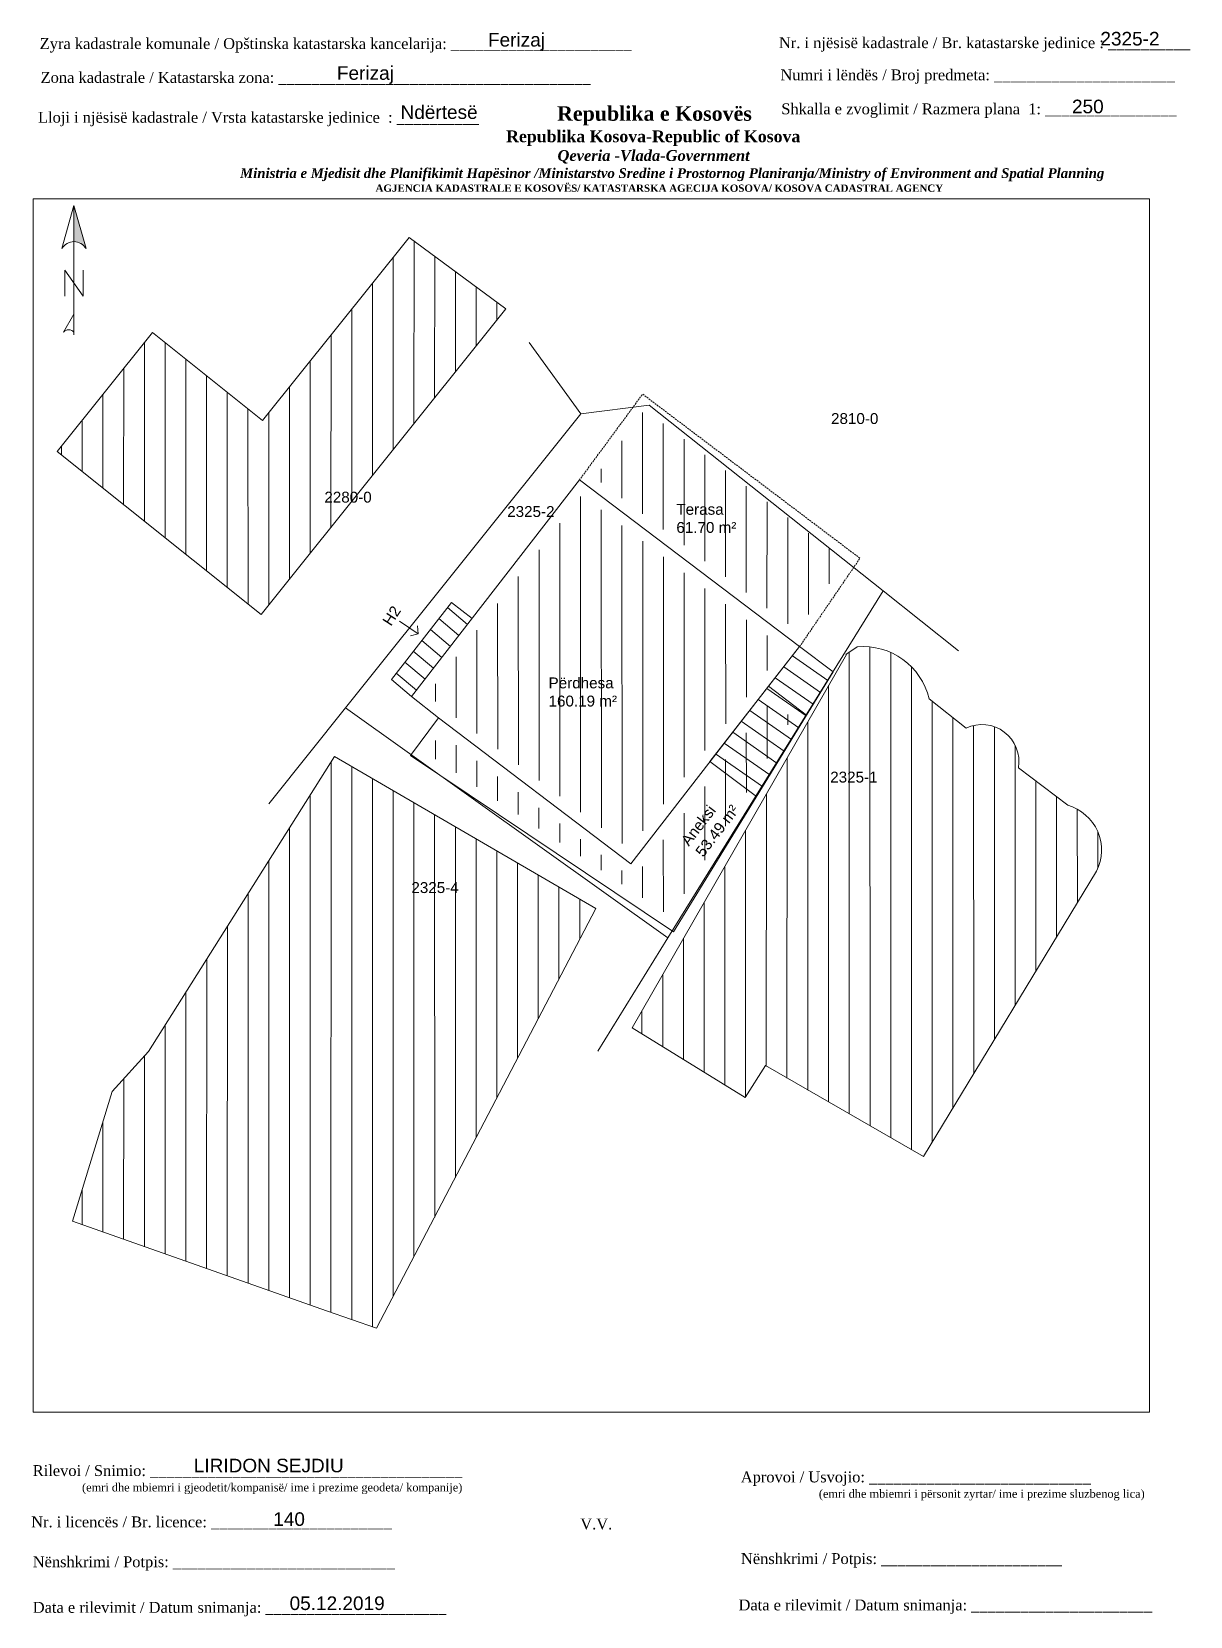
# Paper-space layout 'Perdhesa' of a CAD drawing. Header units: metres. Extents: x 0 to 213, y 0 to 292.
# The model-space entities are those that its viewports show. They can reach past a viewport. Long polylines and large blocks are cut down to what shows.
import ezdxf

# ---------------------------------------------------------------- set-up
doc = ezdxf.new("R2010")
doc.units = ezdxf.units.M
doc.linetypes.add('DASHED', pattern=[0.75, 0.5, -0.25])
doc.layers.get('0').update_dxf_attribs({"lineweight": 0})
for name, color, linetype, lineweight in [('Etazha', 7, 'Continuous', 0), ('hash ndertesa fqinje', 30, 'Continuous', 0), ('hyrjet', 54, 'Continuous', 0), ('Korniza e jashtme', 7, 'Continuous', 0), ('Korniza e jashtme txt', 7, 'Continuous', 0), ('label', 7, 'Continuous', 0), ('ndertesa fqinje', 30, 'Continuous', 0), ('nr parc fqinje', 8, 'Continuous', 0), ('parc fqinje', 8, 'Continuous', 0), ('Parcela kadastrale', 7, 'Continuous', 0), ('Perdhesa', 1, 'Continuous', 0), ('perdhesa hash', 1, 'Continuous', 0), ('Shkallet', 190, 'Continuous', 0), ('shtesa', 122, 'Continuous', 0), ('terasa', 6, 'DASHED', 0)]:
    doc.layers.add(name, color=color, linetype=linetype, lineweight=lineweight)
doc.styles.get("Standard").update_dxf_attribs({"font": 'arial.ttf'})
pattern_1 = [(90, (-62.832, -31.7998), (-0.9525, 2e-16), [])]

# ---------------------------------------------------------------- blocks, each defined once
blk = doc.blocks.new('*U54')
at = {"linetype": 'ByBlock', "lineweight": -2}
blk.add_hatch(color=0, dxfattribs=at).paths.add_polyline_path([(0, 562), (0, 301, -0.269143), (87, 250)])
at = {"color": 0, "linetype": 'ByBlock', "lineweight": -2}
for points in [[(87, 250, 0.580323), (-87, 250), (0, 562), (87, 250), (0, 562), (0, 300)], [(0, -356, 0.5), (-75, -356), (0, -225)]]:
    blk.add_lwpolyline(points, format="xyb", dxfattribs=at)
for points in [[(0, -375), (0, 562)], [(-66, -94), (-66, 94), (66, -94), (66, 94)]]:
    blk.add_lwpolyline(points, dxfattribs=at)

msp = doc.modelspace()

# ---------------------------------------------------------------- hatches: boundary and pattern name
at = {"layer": 'hash ndertesa fqinje'}
h = msp.add_hatch(dxfattribs=at)
h.set_pattern_fill('ANSI31', color=256, scale=0.3, angle=45)
h.paths.add_polyline_path([(7512535.075, 4692037.481, 0.471019), (7512533.749, 4692040.515), (7512531.482, 4692042.241, 0.606805), (7512529.084, 4692044.06), (7512527.377, 4692045.406, 0.375223), (7512524.072, 4692047.793), (7512523.589, 4692047.462), (7512513.737, 4692030.281), (7512518.922, 4692027.081), (7512519.856, 4692028.551), (7512527.122, 4692024.369)])
h.paths.add_polyline_path([(7512512.06, 4692035.765), (7512500.064, 4692042.763), (7512491.512, 4692029.208), (7512489.835, 4692027.357), (7512488.02, 4692021.398), (7512499.695, 4692017.29), (7512501.995, 4692016.481)])
h.paths.add_polyline_path([(7512507.937, 4692063.324), (7512503.49, 4692066.6), (7512496.753, 4692058.189), (7512491.694, 4692062.24), (7512487.318, 4692056.777), (7512496.684, 4692049.275)])
at = {"layer": 'perdhesa hash'}
h = msp.add_hatch(dxfattribs=at)
h.set_pattern_fill('ANSI31', color=256, scale=0.3, angle=45)
h.set_pattern_definition(pattern_1)
h.paths.add_polyline_path([(7512511.411, 4692054.773), (7512504.3, 4692045.596), (7512505.142, 4692044.922), (7512513.589, 4692038.522), (7512519.61, 4692046.291), (7512520.725, 4692047.716)])
h.paths.add_polyline_path([(7512509.694, 4692044.775), (7512513.089, 4692044.775), (7512513.089, 4692046.641), (7512509.694, 4692046.641)], flags=24)
at = {"layer": 'Shkallet'}
h = msp.add_hatch(dxfattribs=at)
h.set_pattern_fill('ANSI31', color=256, scale=0.2, angle=95)
h.set_pattern_definition([(140, (15.06254, -2.3814), (-0.40817013215, -0.48643822138), [])])
h.paths.add_polyline_path([(7512506.385, 4692049.103), (7512505.434, 4692049.84), (7512502.672, 4692046.298), (7512503.603, 4692045.513)])
h = msp.add_hatch(dxfattribs=at)
h.set_pattern_fill('ANSI31', color=256, scale=0.2, angle=100)
h.paths.add_polyline_path([(7512517.301, 4692042.529), (7512519.442, 4692040.922), (7512522.972, 4692046.641), (7512521.432, 4692047.808)])
at = {"layer": 'shtesa'}
h = msp.add_hatch(dxfattribs=at)
h.set_pattern_fill('ANSI31', color=256, scale=0.3, angle=45)
h.set_pattern_definition(pattern_1)
h.paths.add_polyline_path([(7512521.087, 4692044.536), (7512520.097, 4692045.287), (7512513.774, 4692037.127), (7512504.936, 4692043.823), (7512504.269, 4692042.924), (7512515.486, 4692035.403)])
h.paths.add_polyline_path([(7512517.124, 4692037.809), (7512518.953, 4692040.196), (7512517.472, 4692041.331), (7512515.643, 4692038.944)], flags=25)
at = {"layer": 'terasa'}
h = msp.add_hatch(dxfattribs=at)
h.set_pattern_fill('ANSI31', color=256, scale=0.3, angle=45)
h.set_pattern_definition(pattern_1)
h.paths.add_polyline_path([(7512514.319, 4692058.701), (7512512.014, 4692055.571), (7512521.315, 4692048.524), (7512523.521, 4692051.753)])
h.paths.add_polyline_path([(7512515.616, 4692052.755), (7512518.623, 4692052.755), (7512518.623, 4692054.621), (7512515.616, 4692054.621)], flags=25)

# ---------------------------------------------------------------- linework, layer by layer
at = {"layer": 'hyrjet', "lineweight": 15, "flags": 128}
msp.add_lwpolyline([(7512503.907, 4692048.399), (7512503.044, 4692048.982), (7512503.907, 4692048.399), (7512503.55, 4692048.303), (7512503.907, 4692048.399), (7512503.867, 4692048.759)], dxfattribs=at)
at = {"layer": 'ndertesa fqinje', "flags": 128}
for points in [[(7512496.753, 4692058.189), (7512491.694, 4692062.24), (7512487.318, 4692056.777), (7512496.684, 4692049.275), (7512507.937, 4692063.324), (7512503.49, 4692066.6)], [(7512512.06, 4692035.765), (7512500.064, 4692042.763), (7512491.512, 4692029.208), (7512489.835, 4692027.357), (7512488.02, 4692021.398), (7512499.695, 4692017.29), (7512501.995, 4692016.481)]]:
    msp.add_lwpolyline(points, close=True, dxfattribs=at)
msp.add_lwpolyline([(7512523.561, 4692047.443), (7512524.072, 4692047.793, -0.375223), (7512527.377, 4692045.406), (7512529.084, 4692044.06, -0.606805), (7512531.482, 4692042.241), (7512533.749, 4692040.515, -0.471019), (7512535.075, 4692037.481), (7512527.122, 4692024.369), (7512519.856, 4692028.551), (7512518.922, 4692027.081), (7512513.737, 4692030.281), (7512523.58, 4692047.447)], format="xyb", dxfattribs=at)
at = {"layer": 'parc fqinje'}
for points in [[(7512508.996, 4692061.777), (7512511.371, 4692058.508)], [(7512511.371, 4692058.508), (7512508.996, 4692061.777)], [(7512525.263, 4692050.362), (7512528.735, 4692047.605)], [(7512528.735, 4692047.605), (7512525.263, 4692050.362)], [(7512500.569, 4692044.993), (7512497.17, 4692040.74), (7512497.039, 4692040.577)], [(7512497.039, 4692040.577), (7512497.17, 4692040.74), (7512500.569, 4692044.993)], [(7512512.163, 4692029.223), (7512515.38, 4692034.419)], [(7512515.38, 4692034.419), (7512512.163, 4692029.223)]]:
    msp.add_lwpolyline(points, dxfattribs=at)
at = {"layer": 'Parcela kadastrale', "flags": 128}
msp.add_lwpolyline([(7512525.263, 4692050.362), (7512515.38, 4692034.419), (7512500.569, 4692044.993), (7512511.371, 4692058.508), (7512514.511, 4692058.898), (7512525.263, 4692050.362)], dxfattribs=at)
at = {"layer": 'Perdhesa', "elevation": 620.03, "flags": 128}
msp.add_lwpolyline([(7512504.835, 4692044.527), (7512503.603, 4692045.513), (7512511.319, 4692055.47), (7512521.432, 4692047.808), (7512520.005, 4692045.984), (7512513.682, 4692037.824)], close=True, dxfattribs=at)
at = {"layer": 'Shkallet', "elevation": 620.03, "flags": 128}
msp.add_lwpolyline([(7512506.385, 4692049.103), (7512505.434, 4692049.84), (7512502.672, 4692046.298), (7512503.603, 4692045.513)], dxfattribs=at)
msp.add_lwpolyline([(7512522.972, 4692046.641), (7512519.442, 4692040.922), (7512517.301, 4692042.529), (7512521.432, 4692047.808), (7512521.432, 4692047.808)], close=True, dxfattribs=at)
at = {"layer": 'shtesa', "flags": 128}
for points, elevation in [([(7512504.835, 4692044.527), (7512503.555, 4692042.801), (7512515.64, 4692034.698), (7512521.75, 4692044.661), (7512520.005, 4692045.984)], 620.03), ([(7512504.835, 4692044.527), (7512503.555, 4692042.801)], 623.93)]:
    msp.add_lwpolyline(points, dxfattribs=dict(at, elevation=elevation))
at = {"layer": 'terasa', "ltscale": 2.5, "elevation": 620.03, "flags": 128}
msp.add_lwpolyline([(7512521.432, 4692047.808), (7512524.203, 4692051.865), (7512514.216, 4692059.405), (7512511.319, 4692055.47)], dxfattribs=at)

# ---------------------------------------------------------------- texts
at = {"layer": 'Etazha', "insert": (7512507.993, 4692054.263, -1239.934), "char_height": 0.5, "attachment_point": 1}
msp.add_mtext_dynamic_manual_height_columns('2325-2', width=2.26198, gutter_width=0.935, heights=[0], dxfattribs=at)
at = {"layer": 'hyrjet', "lineweight": 15}
msp.add_text('H2', height=0.5, rotation=57.12455, dxfattribs=at).set_placement((7512502.651, 4692048.714))
at = {"layer": 'label', "char_height": 0.5, "attachment_point": 1}
for s, width, insert in [('Terasa\\P61.70 m²', 3.29121, (7512515.767, 4692054.364, 1239.934)), ('Përdhesa\\P160.19 m²', 4.76477, (7512509.895, 4692046.387, 619.904))]:
    msp.add_mtext_dynamic_manual_height_columns(s, width=width, gutter_width=0.935, heights=[0], dxfattribs=dict(at, insert=insert))
at = {"layer": 'label', "insert": (7512515.941, 4692038.91, -0.126), "char_height": 0.5, "attachment_point": 1, "rotation": 52.53536}
msp.add_mtext_dynamic_manual_height_columns('Aneksi\\P53.49 m²', width=3.45189, gutter_width=0.935, heights=[0], dxfattribs=at)
at = {"layer": 'nr parc fqinje', "char_height": 0.5, "attachment_point": 1}
for s, insert in [('2810-0', (7512522.874, 4692058.535)), ('2280-0', (7512499.592, 4692054.922)), ('2325-1', (7512522.836, 4692042.06)), ('2325-4', (7512503.592, 4692036.983))]:
    msp.add_mtext_dynamic_manual_height_columns(s, width=1.70865, gutter_width=0.935, heights=[0], dxfattribs=dict(at, insert=insert))

psp = doc.layouts.new('Perdhesa')

# ---------------------------------------------------------------- block references
at = {"xscale": 0.0254, "yscale": 0.0254, "zscale": 0.0254}
psp.add_blockref('*U54', (7.95, 245.33), dxfattribs=at)

# ---------------------------------------------------------------- texts
at = {"layer": 'Korniza e jashtme txt'}
for s, insert, char_height, width, attachment_point in [('Ferizaj', (84.04, 291.31), 2.5, 19.3474, 1), ('2325-2', (196.6, 291.51), 2.5, 23.5616, 1), ('{\\fTimes New Roman|b0|i0|c0|p18; Zyra kadastrale komunale / Opštinska katastarska kancelarija: ______________________}', (0.89, 290.36), 2, 114.6874, 1), ('{\\fTimes New Roman|b0|i0|c0|p18;Nr. i njësisë kadastrale / Br. katastarske jedinice : __________}', (137.52, 290.52), 2, 98.5379, 1), ('{\\fTimes New Roman|b0|i0|c0|p18; Zona kadastrale / Katastarska zona: ______________________________________}', (1.06, 284.14), 2, 101.8807, 1), ('Ferizaj', (56.27, 285.2), 2.5, 40.037, 1), ('{\\fTimes New Roman|b0|i0|c0|p18; Numri i lëndës / Broj predmeta: ______________________}', (137.03, 284.61), 2, 83.344, 1), ('{\\fTimes New Roman|b0|i0|c0|p18; Lloji i njësisë kadastrale / Vrsta katastarske jedinice  : __________ }', (0.58, 276.81), 2, 108.0893, 1), ('\\pi77.297;{\\fBook Antiqua|b1|i0|c0|p18;\\H1.333x;Republika e Kosovës\\fTimes New Roman|b1|i0|c0|p18;\\P\\pi67.927;\\fBook Antiqua|b1|i0|c0|p18;\\H0.8125x;Republika Kosova-Republic of Kosova\\fTimes New Roman|b1|i0|c0|p18;\\P\\pi77.378;\\fBook Antiqua|b1|i1|c0|p18;\\H0.9233x;Qeveria -Vlada-Government \\P\\pi13.032,l6,t23.033;\\fTimes New Roman|b1|i1|c0|p18;\\H0.9x;Ministria e Mjedisit dhe Planifikimit Hapësinor /Ministarstvo Sredine i Prostornog Planiranja/Ministry of Environment and Spatial Planning\\P\\pi43.931,l0,tz;\\fBook Antiqua|b1|i0|c0|p18;\\H0.7406x;AGJENCIA KADASTRALE E KOSOVËS/ KATASTARSKA AGECIJA KOSOVA/ KOSOVA CADASTRAL AGENCY}', (19.44, 277.84), 2, 191.8237, 1), ('Ndërtesë', (67.97, 278.01), 2.5, 14.2476, 1), ('{\\fTimes New Roman|b0|i0|c0|p18; Shkalla e zvoglimit / Razmera plana  1: ________________}', (137.2, 278.36), 2, 98.5379, 1), ('250', (191.38, 279.05), 2.5, 19.3474, 1), ('LIRIDON SEJDIU', (29.97, 29.26), 2.5, 35.1364, 1), ('{\\fTimes New Roman|b0|i0|c0|p18; Rilevoi / Snimio: ______________________________________\\P             \\H0.75x;(emri dhe mbiemri i gjeodetit/kompanisë/ ime i prezime geodeta/ kompanije)}', (-0.39, 28.08), 2, 87.3883, 1), ('{\\fTimes New Roman|b0|i0|c0|p18; Aprovoi / Usvojio: ___________________________\\P                    \\H0.75x;(emri dhe mbiemri i përsonit zyrtar/ ime i prezime sluzbenog lica)}', (129.75, 26.91), 2, 83.344, 1), ('{\\fTimes New Roman|b0|i0|c0|p18; Nr. i licencës / Br. licence: ______________________\\P                                }', (-0.67, 18.65), 2, 83.344, 1), ('140', (44.57, 19.41), 2.5, 5.2174, 1), ('{\\fTimes New Roman|b0|i0|c0|p18;V.V.                                 }', (101.01, 18.27), 2, 9.4297, 1), ('{\\fTimes New Roman|b0|i0|c0|p18; Nënshkrimi / Potpis: ______________________\\P                                 }', (189.53, 11.9), 2, 83.344, 3), ('{\\fTimes New Roman|b0|i0|c0|p18; Nënshkrimi / Potpis: ___________________________\\P                                 }', (-0.39, 11.32), 2, 83.344, 1), ('{\\fTimes New Roman|b0|i0|c0|p18; Data e rilevimit / Datum snimanja: ______________________\\P                                 }', (-0.39, 2.94), 2, 83.344, 1), ('05.12.2019', (47.58, 3.95), 2.5, 19.3474, 1), ('{\\fTimes New Roman|b0|i0|c0|p18; Data e rilevimit / Datum snimanja: ______________________\\P                                 }', (206.1, 3.38), 2, 83.344, 3)]:
    psp.add_mtext(s, dxfattribs=dict(at, insert=insert, char_height=char_height, width=width, attachment_point=attachment_point))

# ---------------------------------------------------------------- viewports
at = {"layer": 'Korniza e jashtme', "view_target_point": (7499131.095, 4689980.516), "view_twist_angle": 360}
psp.add_viewport(center=(103.03, 149.32), size=(205.19, 222.973), view_center_point=(13380.763, 2059.989), view_height=55.7432, dxfattribs=at)

doc.saveas('drawing.dxf')
